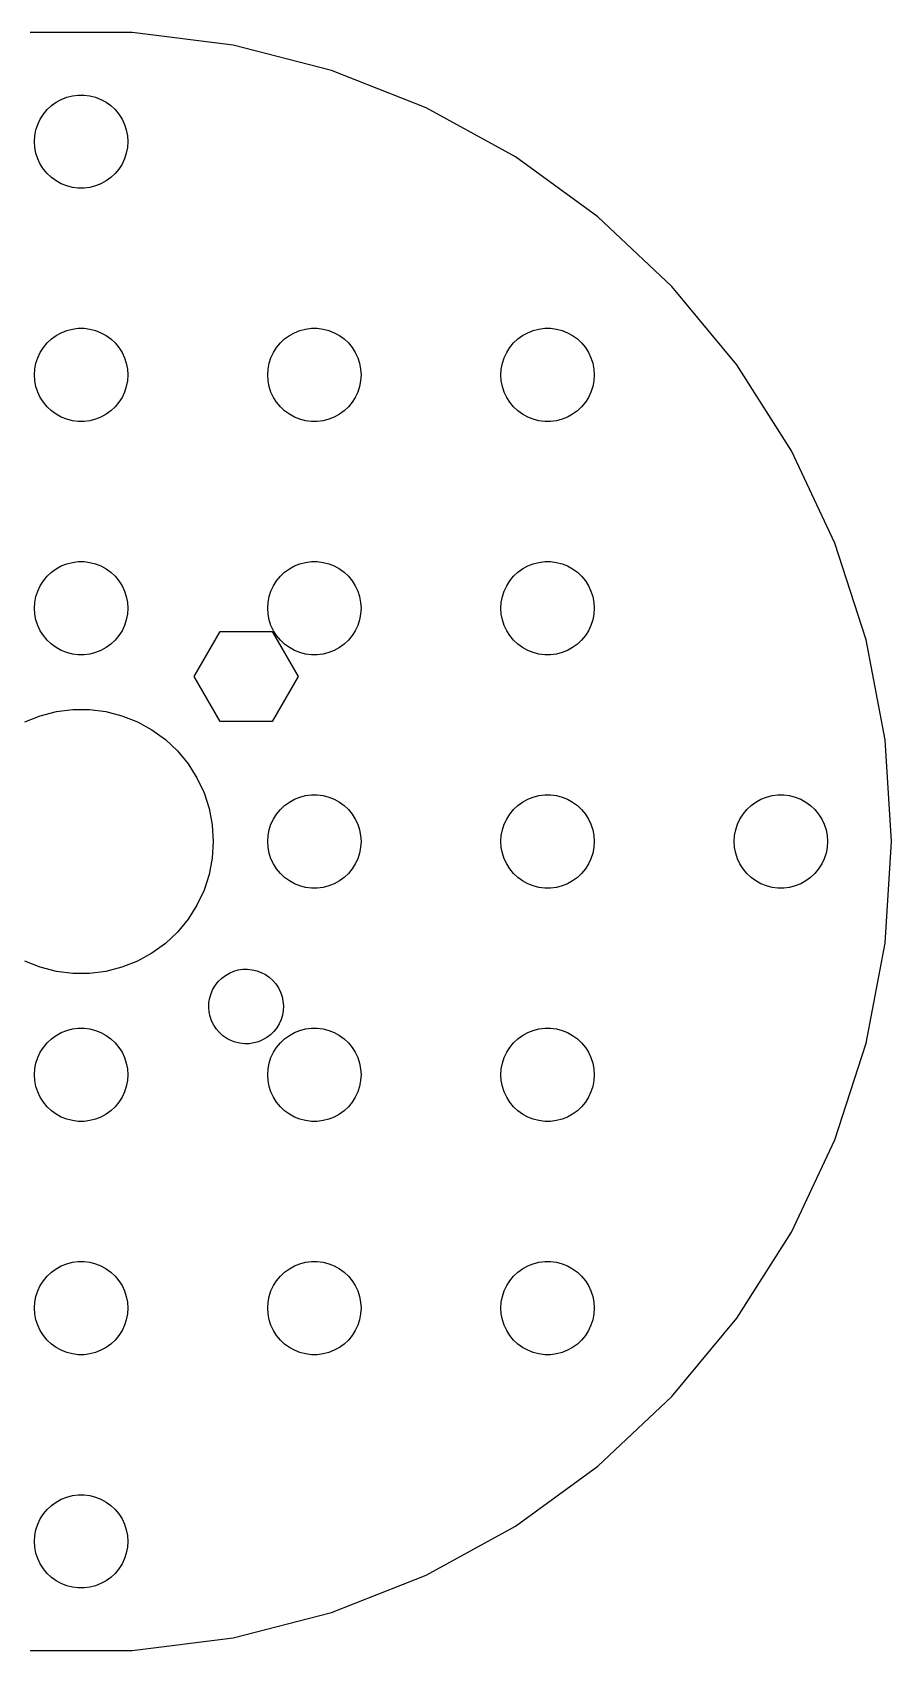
# Model space of a CAD drawing. Header units: metres. Extents: x -52 to 52, y -52 to 272.
# Drawn here: x -3.1 to 52.1, y -52 to 52 of the extents above; entities that cross this region are included whole.
import ezdxf

# ---------------------------------------------------------------- set-up
doc = ezdxf.new("R2010")
doc.units = ezdxf.units.M

msp = doc.modelspace()

# ---------------------------------------------------------------- linework, layer by layer
for p, q in [((3.27295, 52.0221), (-3.27295, 52.0221)), ((9.76724, 51.2017), (3.27295, 52.0221)), ((16.1075, 49.5738), (9.76724, 51.2017)), ((22.1937, 47.1641), (16.1075, 49.5738)), ((-0.927048, 47.8532), (-0.562134, 47.9469)), ((-0.562134, 47.9469), (-0.18837, 47.9941)), ((-0.18837, 47.9941), (0.18837, 47.9941)), ((0.18837, 47.9941), (0.562134, 47.9469)), ((0.562134, 47.9469), (0.927048, 47.8532)), ((-2.42705, 46.7634), (-2.1869, 47.0536)), ((-2.1869, 47.0536), (-1.91226, 47.3115)), ((-1.91226, 47.3115), (-1.60747, 47.533)), ((-1.60747, 47.533), (-1.27733, 47.7145)), ((-1.27733, 47.7145), (-0.927048, 47.8532)), ((0.927048, 47.8532), (1.27733, 47.7145)), ((1.27733, 47.7145), (1.60747, 47.533)), ((1.60747, 47.533), (1.91226, 47.3115)), ((1.91226, 47.3115), (2.1869, 47.0536)), ((2.1869, 47.0536), (2.42705, 46.7634)), ((27.93, 44.0106), (22.1937, 47.1641)), ((-2.90575, 45.7461), (-2.78932, 46.1044)), ((-2.78932, 46.1044), (-2.62891, 46.4453)), ((-2.62891, 46.4453), (-2.42705, 46.7634)), ((2.42705, 46.7634), (2.62891, 46.4453)), ((2.62891, 46.4453), (2.78932, 46.1044)), ((2.78932, 46.1044), (2.90575, 45.7461)), ((-3, 45), (-2.97633, 45.376)), ((-2.97633, 44.624), (-3, 45)), ((-2.97633, 45.376), (-2.90575, 45.7461)), ((2.90575, 45.7461), (2.97633, 45.376)), ((2.97633, 45.376), (3, 45)), ((3, 45), (2.97633, 44.624)), ((-2.90575, 44.2539), (-2.97633, 44.624)), ((-2.78932, 43.8956), (-2.90575, 44.2539)), ((-2.62891, 43.5547), (-2.78932, 43.8956)), ((2.78932, 43.8956), (2.62891, 43.5547)), ((2.90575, 44.2539), (2.78932, 43.8956)), ((2.97633, 44.624), (2.90575, 44.2539)), ((33.2257, 40.163), (27.93, 44.0106)), ((-2.42705, 43.2366), (-2.62891, 43.5547)), ((-2.1869, 42.9464), (-2.42705, 43.2366)), ((-1.91226, 42.6885), (-2.1869, 42.9464)), ((-1.60747, 42.467), (-1.91226, 42.6885)), ((1.91226, 42.6885), (1.60747, 42.467)), ((2.1869, 42.9464), (1.91226, 42.6885)), ((2.42705, 43.2366), (2.1869, 42.9464)), ((2.62891, 43.5547), (2.42705, 43.2366)), ((-1.27733, 42.2855), (-1.60747, 42.467)), ((-0.927048, 42.1468), (-1.27733, 42.2855)), ((-0.562134, 42.0531), (-0.927048, 42.1468)), ((-0.18837, 42.0059), (-0.562134, 42.0531)), ((0.18837, 42.0059), (-0.18837, 42.0059)), ((0.562134, 42.0531), (0.18837, 42.0059)), ((0.927048, 42.1468), (0.562134, 42.0531)), ((1.27733, 42.2855), (0.927048, 42.1468)), ((1.60747, 42.467), (1.27733, 42.2855)), ((37.9975, 35.682), (33.2257, 40.163)), ((42.17, 30.6383), (37.9975, 35.682)), ((-2.1869, 32.0536), (-1.91226, 32.3115)), ((-1.91226, 32.3115), (-1.60747, 32.533)), ((-1.60747, 32.533), (-1.27733, 32.7145)), ((-1.27733, 32.7145), (-0.927048, 32.8532)), ((-0.927048, 32.8532), (-0.562134, 32.9469)), ((-0.562134, 32.9469), (-0.18837, 32.9941)), ((-0.18837, 32.9941), (0.18837, 32.9941)), ((0.18837, 32.9941), (0.562134, 32.9469)), ((0.562134, 32.9469), (0.927048, 32.8532)), ((0.927048, 32.8532), (1.27733, 32.7145)), ((1.27733, 32.7145), (1.60747, 32.533)), ((1.60747, 32.533), (1.91226, 32.3115)), ((1.91226, 32.3115), (2.1869, 32.0536)), ((12.8131, 32.0536), (13.0877, 32.3115)), ((13.0877, 32.3115), (13.3925, 32.533)), ((13.3925, 32.533), (13.7227, 32.7145)), ((13.7227, 32.7145), (14.0729, 32.8532)), ((14.0729, 32.8532), (14.4379, 32.9469)), ((14.4379, 32.9469), (14.8116, 32.9941)), ((14.8116, 32.9941), (15.1884, 32.9941)), ((15.1884, 32.9941), (15.5621, 32.9469)), ((15.5621, 32.9469), (15.927, 32.8532)), ((15.927, 32.8532), (16.2773, 32.7145)), ((16.2773, 32.7145), (16.6075, 32.533)), ((16.6075, 32.533), (16.9123, 32.3115)), ((16.9123, 32.3115), (17.1869, 32.0536)), ((27.8131, 32.0536), (28.0877, 32.3115)), ((28.0877, 32.3115), (28.3925, 32.533)), ((28.3925, 32.533), (28.7227, 32.7145)), ((28.7227, 32.7145), (29.0729, 32.8532)), ((29.0729, 32.8532), (29.4379, 32.9469)), ((29.4379, 32.9469), (29.8116, 32.9941)), ((29.8116, 32.9941), (30.1884, 32.9941)), ((30.1884, 32.9941), (30.5621, 32.9469)), ((30.5621, 32.9469), (30.927, 32.8532)), ((30.927, 32.8532), (31.2773, 32.7145)), ((31.2773, 32.7145), (31.6075, 32.533)), ((31.6075, 32.533), (31.9123, 32.3115)), ((31.9123, 32.3115), (32.1869, 32.0536)), ((-2.78932, 31.1044), (-2.62891, 31.4453)), ((-2.62891, 31.4453), (-2.42705, 31.7634)), ((-2.42705, 31.7634), (-2.1869, 32.0536)), ((2.1869, 32.0536), (2.42705, 31.7634)), ((2.42705, 31.7634), (2.62891, 31.4453)), ((2.62891, 31.4453), (2.78932, 31.1044)), ((12.2107, 31.1044), (12.3711, 31.4453)), ((12.3711, 31.4453), (12.5729, 31.7634)), ((12.5729, 31.7634), (12.8131, 32.0536)), ((17.1869, 32.0536), (17.427, 31.7634)), ((17.427, 31.7634), (17.6289, 31.4453)), ((17.6289, 31.4453), (17.7893, 31.1044)), ((27.2107, 31.1044), (27.3711, 31.4453)), ((27.3711, 31.4453), (27.5729, 31.7634)), ((27.5729, 31.7634), (27.8131, 32.0536)), ((32.1869, 32.0536), (32.427, 31.7634)), ((32.427, 31.7634), (32.6289, 31.4453)), ((32.6289, 31.4453), (32.7893, 31.1044)), ((-3, 30), (-2.97633, 30.376)), ((-2.97633, 30.376), (-2.90575, 30.7461)), ((-2.90575, 30.7461), (-2.78932, 31.1044)), ((2.78932, 31.1044), (2.90575, 30.7461)), ((2.90575, 30.7461), (2.97633, 30.376)), ((2.97633, 30.376), (3, 30)), ((12, 30), (12.0237, 30.376)), ((12.0237, 30.376), (12.0942, 30.7461)), ((12.0942, 30.7461), (12.2107, 31.1044)), ((17.7893, 31.1044), (17.9057, 30.7461)), ((17.9057, 30.7461), (17.9763, 30.376)), ((17.9763, 30.376), (18, 30)), ((27, 30), (27.0237, 30.376)), ((27.0237, 30.376), (27.0942, 30.7461)), ((27.0942, 30.7461), (27.2107, 31.1044)), ((32.7893, 31.1044), (32.9057, 30.7461)), ((32.9057, 30.7461), (32.9763, 30.376)), ((32.9763, 30.376), (33, 30)), ((45.6775, 25.1114), (42.17, 30.6383)), ((-2.97633, 29.624), (-3, 30)), ((-2.90575, 29.2539), (-2.97633, 29.624)), ((-2.78932, 28.8956), (-2.90575, 29.2539)), ((2.90575, 29.2539), (2.78932, 28.8956)), ((2.97633, 29.624), (2.90575, 29.2539)), ((3, 30), (2.97633, 29.624)), ((12.0237, 29.624), (12, 30)), ((12.0942, 29.2539), (12.0237, 29.624)), ((12.2107, 28.8956), (12.0942, 29.2539)), ((17.9057, 29.2539), (17.7893, 28.8956)), ((17.9763, 29.624), (17.9057, 29.2539)), ((18, 30), (17.9763, 29.624)), ((27.0237, 29.624), (27, 30)), ((27.0942, 29.2539), (27.0237, 29.624)), ((27.2107, 28.8956), (27.0942, 29.2539)), ((32.9057, 29.2539), (32.7893, 28.8956)), ((32.9763, 29.624), (32.9057, 29.2539)), ((33, 30), (32.9763, 29.624)), ((-2.62891, 28.5547), (-2.78932, 28.8956)), ((-2.42705, 28.2366), (-2.62891, 28.5547)), ((-2.1869, 27.9464), (-2.42705, 28.2366)), ((2.42705, 28.2366), (2.1869, 27.9464)), ((2.62891, 28.5547), (2.42705, 28.2366)), ((2.78932, 28.8956), (2.62891, 28.5547)), ((12.3711, 28.5547), (12.2107, 28.8956)), ((12.5729, 28.2366), (12.3711, 28.5547)), ((12.8131, 27.9464), (12.5729, 28.2366)), ((17.427, 28.2366), (17.1869, 27.9464)), ((17.6289, 28.5547), (17.427, 28.2366)), ((17.7893, 28.8956), (17.6289, 28.5547)), ((27.3711, 28.5547), (27.2107, 28.8956)), ((27.5729, 28.2366), (27.3711, 28.5547)), ((27.8131, 27.9464), (27.5729, 28.2366)), ((32.427, 28.2366), (32.1869, 27.9464)), ((32.6289, 28.5547), (32.427, 28.2366)), ((32.7893, 28.8956), (32.6289, 28.5547)), ((-1.91226, 27.6884), (-2.1869, 27.9464)), ((-1.60747, 27.467), (-1.91226, 27.6884)), ((-1.27733, 27.2855), (-1.60747, 27.467)), ((-0.927048, 27.1468), (-1.27733, 27.2855)), ((-0.562134, 27.0531), (-0.927048, 27.1468)), ((-0.18837, 27.0059), (-0.562134, 27.0531)), ((0.562134, 27.0531), (0.18837, 27.0059)), ((0.927048, 27.1468), (0.562134, 27.0531)), ((1.27733, 27.2855), (0.927048, 27.1468)), ((1.60747, 27.467), (1.27733, 27.2855)), ((1.91226, 27.6884), (1.60747, 27.467)), ((2.1869, 27.9464), (1.91226, 27.6884)), ((13.0877, 27.6884), (12.8131, 27.9464)), ((13.3925, 27.467), (13.0877, 27.6884)), ((13.7227, 27.2855), (13.3925, 27.467)), ((14.0729, 27.1468), (13.7227, 27.2855)), ((14.4379, 27.0531), (14.0729, 27.1468)), ((14.8116, 27.0059), (14.4379, 27.0531)), ((15.5621, 27.0531), (15.1884, 27.0059)), ((15.927, 27.1468), (15.5621, 27.0531)), ((16.2773, 27.2855), (15.927, 27.1468)), ((16.6075, 27.467), (16.2773, 27.2855)), ((16.9123, 27.6884), (16.6075, 27.467)), ((17.1869, 27.9464), (16.9123, 27.6884)), ((28.0877, 27.6884), (27.8131, 27.9464)), ((28.3925, 27.467), (28.0877, 27.6884)), ((28.7227, 27.2855), (28.3925, 27.467)), ((29.0729, 27.1468), (28.7227, 27.2855)), ((29.4379, 27.0531), (29.0729, 27.1468)), ((29.8116, 27.0059), (29.4379, 27.0531)), ((30.5621, 27.0531), (30.1884, 27.0059)), ((30.927, 27.1468), (30.5621, 27.0531)), ((31.2773, 27.2855), (30.927, 27.1468)), ((31.6075, 27.467), (31.2773, 27.2855)), ((31.9123, 27.6884), (31.6075, 27.467)), ((32.1869, 27.9464), (31.9123, 27.6884)), ((0.18837, 27.0059), (-0.18837, 27.0059)), ((15.1884, 27.0059), (14.8116, 27.0059)), ((30.1884, 27.0059), (29.8116, 27.0059)), ((48.4646, 19.1885), (45.6775, 25.1114)), ((50.4874, 12.963), (48.4646, 19.1885)), ((-1.60747, 17.533), (-1.27733, 17.7145)), ((-1.27733, 17.7145), (-0.927048, 17.8532)), ((-0.927048, 17.8532), (-0.562134, 17.9469)), ((-0.562134, 17.9469), (-0.18837, 17.9941)), ((-0.18837, 17.9941), (0.18837, 17.9941)), ((0.18837, 17.9941), (0.562134, 17.9469)), ((0.562134, 17.9469), (0.927048, 17.8532)), ((0.927048, 17.8532), (1.27733, 17.7145)), ((1.27733, 17.7145), (1.60747, 17.533)), ((13.3925, 17.533), (13.7227, 17.7145)), ((13.7227, 17.7145), (14.0729, 17.8532)), ((14.0729, 17.8532), (14.4379, 17.9469)), ((14.4379, 17.9469), (14.8116, 17.9941)), ((14.8116, 17.9941), (15.1884, 17.9941)), ((15.1884, 17.9941), (15.5621, 17.9469)), ((15.5621, 17.9469), (15.927, 17.8532)), ((15.927, 17.8532), (16.2773, 17.7145)), ((16.2773, 17.7145), (16.6075, 17.533)), ((28.3925, 17.533), (28.7227, 17.7145)), ((28.7227, 17.7145), (29.0729, 17.8532)), ((29.0729, 17.8532), (29.4379, 17.9469)), ((29.4379, 17.9469), (29.8116, 17.9941)), ((29.8116, 17.9941), (30.1884, 17.9941)), ((30.1884, 17.9941), (30.5621, 17.9469)), ((30.5621, 17.9469), (30.927, 17.8532)), ((30.927, 17.8532), (31.2773, 17.7145)), ((31.2773, 17.7145), (31.6075, 17.533)), ((-2.62891, 16.4453), (-2.42705, 16.7634)), ((-2.42705, 16.7634), (-2.1869, 17.0536)), ((-2.1869, 17.0536), (-1.91226, 17.3115)), ((-1.91226, 17.3115), (-1.60747, 17.533)), ((1.60747, 17.533), (1.91226, 17.3115)), ((1.91226, 17.3115), (2.1869, 17.0536)), ((2.1869, 17.0536), (2.42705, 16.7634)), ((2.42705, 16.7634), (2.62891, 16.4453)), ((12.3711, 16.4453), (12.5729, 16.7634)), ((12.5729, 16.7634), (12.8131, 17.0536)), ((12.8131, 17.0536), (13.0877, 17.3115)), ((13.0877, 17.3115), (13.3925, 17.533)), ((16.6075, 17.533), (16.9123, 17.3115)), ((16.9123, 17.3115), (17.1869, 17.0536)), ((17.1869, 17.0536), (17.427, 16.7634)), ((17.427, 16.7634), (17.6289, 16.4453)), ((27.3711, 16.4453), (27.5729, 16.7634)), ((27.5729, 16.7634), (27.8131, 17.0536)), ((27.8131, 17.0536), (28.0877, 17.3115)), ((28.0877, 17.3115), (28.3925, 17.533)), ((31.6075, 17.533), (31.9123, 17.3115)), ((31.9123, 17.3115), (32.1869, 17.0536)), ((32.1869, 17.0536), (32.427, 16.7634)), ((32.427, 16.7634), (32.6289, 16.4453)), ((-2.97633, 15.376), (-2.90575, 15.7461)), ((-2.90575, 15.7461), (-2.78932, 16.1044)), ((-2.78932, 16.1044), (-2.62891, 16.4453)), ((2.62891, 16.4453), (2.78932, 16.1044)), ((2.78932, 16.1044), (2.90575, 15.7461)), ((2.90575, 15.7461), (2.97633, 15.376)), ((12.0237, 15.376), (12.0942, 15.7461)), ((12.0942, 15.7461), (12.2107, 16.1044)), ((12.2107, 16.1044), (12.3711, 16.4453)), ((17.6289, 16.4453), (17.7893, 16.1044)), ((17.7893, 16.1044), (17.9057, 15.7461)), ((17.9057, 15.7461), (17.9763, 15.376)), ((27.0237, 15.376), (27.0942, 15.7461)), ((27.0942, 15.7461), (27.2107, 16.1044)), ((27.2107, 16.1044), (27.3711, 16.4453)), ((32.6289, 16.4453), (32.7893, 16.1044)), ((32.7893, 16.1044), (32.9057, 15.7461)), ((32.9057, 15.7461), (32.9763, 15.376)), ((-3, 15), (-2.97633, 15.376)), ((-2.97633, 14.624), (-3, 15)), ((-2.90575, 14.2539), (-2.97633, 14.624)), ((2.97633, 14.624), (2.90575, 14.2539)), ((2.97633, 15.376), (3, 15)), ((3, 15), (2.97633, 14.624)), ((12, 15), (12.0237, 15.376)), ((12.0237, 14.624), (12, 15)), ((12.0942, 14.2539), (12.0237, 14.624)), ((17.9763, 14.624), (17.9057, 14.2539)), ((17.9763, 15.376), (18, 15)), ((18, 15), (17.9763, 14.624)), ((27, 15), (27.0237, 15.376)), ((27.0237, 14.624), (27, 15)), ((27.0942, 14.2539), (27.0237, 14.624)), ((32.9763, 14.624), (32.9057, 14.2539)), ((32.9763, 15.376), (33, 15)), ((33, 15), (32.9763, 14.624)), ((-2.78932, 13.8956), (-2.90575, 14.2539)), ((-2.62891, 13.5547), (-2.78932, 13.8956)), ((-2.42705, 13.2366), (-2.62891, 13.5547)), ((2.62891, 13.5547), (2.42705, 13.2366)), ((2.78932, 13.8956), (2.62891, 13.5547)), ((2.90575, 14.2539), (2.78932, 13.8956)), ((12.2107, 13.8956), (12.0942, 14.2539)), ((12.3711, 13.5547), (12.2107, 13.8956)), ((12.5729, 13.2366), (12.3711, 13.5547)), ((17.6289, 13.5547), (17.427, 13.2366)), ((17.7893, 13.8956), (17.6289, 13.5547)), ((17.9057, 14.2539), (17.7893, 13.8956)), ((27.2107, 13.8956), (27.0942, 14.2539)), ((27.3711, 13.5547), (27.2107, 13.8956)), ((27.5729, 13.2366), (27.3711, 13.5547)), ((32.6289, 13.5547), (32.427, 13.2366)), ((32.7893, 13.8956), (32.6289, 13.5547)), ((32.9057, 14.2539), (32.7893, 13.8956)), ((-2.1869, 12.9464), (-2.42705, 13.2366)), ((-1.91226, 12.6884), (-2.1869, 12.9464)), ((-1.60747, 12.467), (-1.91226, 12.6884)), ((1.91226, 12.6884), (1.60747, 12.467)), ((2.1869, 12.9464), (1.91226, 12.6884)), ((2.42705, 13.2366), (2.1869, 12.9464)), ((7.26039, 10.607), (8.93369, 13.5052)), ((8.93369, 13.5052), (12.2803, 13.5052)), ((12.2803, 13.5052), (13.9536, 10.607)), ((12.8131, 12.9464), (12.5729, 13.2366)), ((13.0877, 12.6884), (12.8131, 12.9464)), ((13.3925, 12.467), (13.0877, 12.6884)), ((16.9123, 12.6884), (16.6075, 12.467)), ((17.1869, 12.9464), (16.9123, 12.6884)), ((17.427, 13.2366), (17.1869, 12.9464)), ((27.8131, 12.9464), (27.5729, 13.2366)), ((28.0877, 12.6884), (27.8131, 12.9464)), ((28.3925, 12.467), (28.0877, 12.6884)), ((31.9123, 12.6884), (31.6075, 12.467)), ((32.1869, 12.9464), (31.9123, 12.6884)), ((32.427, 13.2366), (32.1869, 12.9464)), ((51.714, 6.53299), (50.4874, 12.963)), ((-1.27733, 12.2855), (-1.60747, 12.467)), ((-0.927048, 12.1468), (-1.27733, 12.2855)), ((-0.562134, 12.0531), (-0.927048, 12.1468)), ((-0.18837, 12.0059), (-0.562134, 12.0531)), ((0.18837, 12.0059), (-0.18837, 12.0059)), ((0.562134, 12.0531), (0.18837, 12.0059)), ((0.927048, 12.1468), (0.562134, 12.0531)), ((1.27733, 12.2855), (0.927048, 12.1468)), ((1.60747, 12.467), (1.27733, 12.2855)), ((13.7227, 12.2855), (13.3925, 12.467)), ((14.0729, 12.1468), (13.7227, 12.2855)), ((14.4379, 12.0531), (14.0729, 12.1468)), ((14.8116, 12.0059), (14.4379, 12.0531)), ((15.1884, 12.0059), (14.8116, 12.0059)), ((15.5621, 12.0531), (15.1884, 12.0059)), ((15.927, 12.1468), (15.5621, 12.0531)), ((16.2773, 12.2855), (15.927, 12.1468)), ((16.6075, 12.467), (16.2773, 12.2855)), ((28.7227, 12.2855), (28.3925, 12.467)), ((29.0729, 12.1468), (28.7227, 12.2855)), ((29.4379, 12.0531), (29.0729, 12.1468)), ((29.8116, 12.0059), (29.4379, 12.0531)), ((30.1884, 12.0059), (29.8116, 12.0059)), ((30.5621, 12.0531), (30.1884, 12.0059)), ((30.927, 12.1468), (30.5621, 12.0531)), ((31.2773, 12.2855), (30.927, 12.1468)), ((31.6075, 12.467), (31.2773, 12.2855)), ((8.9337, 7.70876), (7.26039, 10.607)), ((13.9536, 10.607), (12.2803, 7.70876)), ((-2.62663, 8.08397), (-1.59273, 8.34944)), ((-1.59273, 8.34944), (-0.533707, 8.48322)), ((-0.533707, 8.48322), (0.533707, 8.48322)), ((0.533707, 8.48322), (1.59273, 8.34944)), ((1.59273, 8.34944), (2.62663, 8.08397)), ((-3.61911, 7.69102), (-2.62663, 8.08397)), ((2.62663, 8.08397), (3.61911, 7.69102)), ((3.61911, 7.69102), (4.55452, 7.17677)), ((12.2803, 7.70876), (8.9337, 7.70876)), ((4.55452, 7.17677), (5.41809, 6.54936)), ((5.41809, 6.54936), (6.19623, 5.81865)), ((52.125, 0), (51.714, 6.53299)), ((6.19623, 5.81865), (6.87663, 4.99617)), ((6.87663, 4.99617), (7.44859, 4.09489)), ((7.44859, 4.09489), (7.90309, 3.12904)), ((7.90309, 3.12904), (8.23296, 2.11386)), ((8.23296, 2.11386), (8.43297, 1.06532)), ((12.8131, 2.05363), (13.0877, 2.31154)), ((13.0877, 2.31154), (13.3925, 2.53297)), ((13.3925, 2.53297), (13.7227, 2.71448)), ((13.7227, 2.71448), (14.0729, 2.85316)), ((14.0729, 2.85316), (14.4379, 2.94685)), ((14.4379, 2.94685), (14.8116, 2.99408)), ((14.8116, 2.99408), (15.1884, 2.99408)), ((15.1884, 2.99408), (15.5621, 2.94685)), ((15.5621, 2.94685), (15.927, 2.85316)), ((15.927, 2.85316), (16.2773, 2.71448)), ((16.2773, 2.71448), (16.6075, 2.53297)), ((16.6075, 2.53297), (16.9123, 2.31154)), ((16.9123, 2.31154), (17.1869, 2.05363)), ((27.8131, 2.05363), (28.0877, 2.31154)), ((28.0877, 2.31154), (28.3925, 2.53297)), ((28.3925, 2.53297), (28.7227, 2.71448)), ((28.7227, 2.71448), (29.0729, 2.85316)), ((29.0729, 2.85316), (29.4379, 2.94685)), ((29.4379, 2.94685), (29.8116, 2.99408)), ((29.8116, 2.99408), (30.1884, 2.99408)), ((30.1884, 2.99408), (30.5621, 2.94685)), ((30.5621, 2.94685), (30.927, 2.85316)), ((30.927, 2.85316), (31.2773, 2.71448)), ((31.2773, 2.71448), (31.6075, 2.53297)), ((31.6075, 2.53297), (31.9123, 2.31154)), ((31.9123, 2.31154), (32.1869, 2.05363)), ((42.8131, 2.05363), (43.0877, 2.31154)), ((43.0877, 2.31154), (43.3925, 2.53297)), ((43.3925, 2.53297), (43.7227, 2.71448)), ((43.7227, 2.71448), (44.0729, 2.85316)), ((44.0729, 2.85316), (44.4379, 2.94685)), ((44.4379, 2.94685), (44.8116, 2.99408)), ((44.8116, 2.99408), (45.1884, 2.99408)), ((45.1884, 2.99408), (45.5621, 2.94685)), ((45.5621, 2.94685), (45.927, 2.85316)), ((45.927, 2.85316), (46.2773, 2.71448)), ((46.2773, 2.71448), (46.6075, 2.53297)), ((46.6075, 2.53297), (46.9123, 2.31154)), ((46.9123, 2.31154), (47.1869, 2.05363)), ((8.43297, 1.06532), (8.5, 0)), ((12.0942, 0.746063), (12.2107, 1.10437)), ((12.2107, 1.10437), (12.3711, 1.44525)), ((12.3711, 1.44525), (12.5729, 1.76335)), ((12.5729, 1.76335), (12.8131, 2.05363)), ((17.1869, 2.05363), (17.427, 1.76335)), ((17.427, 1.76335), (17.6289, 1.44525)), ((17.6289, 1.44525), (17.7893, 1.10437)), ((17.7893, 1.10437), (17.9057, 0.746063)), ((27.0942, 0.746063), (27.2107, 1.10437)), ((27.2107, 1.10437), (27.3711, 1.44525)), ((27.3711, 1.44525), (27.5729, 1.76335)), ((27.5729, 1.76335), (27.8131, 2.05363)), ((32.1869, 2.05363), (32.427, 1.76335)), ((32.427, 1.76335), (32.6289, 1.44525)), ((32.6289, 1.44525), (32.7893, 1.10437)), ((32.7893, 1.10437), (32.9057, 0.746063)), ((42.0942, 0.746063), (42.2107, 1.10437)), ((42.2107, 1.10437), (42.3711, 1.44525)), ((42.3711, 1.44525), (42.5729, 1.76335)), ((42.5729, 1.76335), (42.8131, 2.05363)), ((47.1869, 2.05363), (47.427, 1.76335)), ((47.427, 1.76335), (47.6289, 1.44525)), ((47.6289, 1.44525), (47.7893, 1.10437)), ((47.7893, 1.10437), (47.9057, 0.746063)), ((8.5, 0), (8.43297, -1.06532)), ((12, 0), (12.0237, 0.375992)), ((12.0237, -0.375992), (12, 0)), ((12.0237, 0.375992), (12.0942, 0.746063)), ((17.9057, 0.746063), (17.9763, 0.375992)), ((17.9763, 0.375992), (18, 0)), ((18, 0), (17.9763, -0.375992)), ((27, 0), (27.0237, 0.375992)), ((27.0237, -0.375992), (27, 0)), ((27.0237, 0.375992), (27.0942, 0.746063)), ((32.9057, 0.746063), (32.9763, 0.375992)), ((32.9763, 0.375992), (33, 0)), ((33, 0), (32.9763, -0.375992)), ((42, 0), (42.0237, 0.375992)), ((42.0237, -0.375992), (42, 0)), ((42.0237, 0.375992), (42.0942, 0.746063)), ((47.9057, 0.746063), (47.9763, 0.375992)), ((47.9763, 0.375992), (48, 0)), ((48, 0), (47.9763, -0.375992)), ((51.714, -6.53299), (52.125, 0)), ((12.0942, -0.746063), (12.0237, -0.375992)), ((12.2107, -1.10437), (12.0942, -0.746063)), ((17.9057, -0.746063), (17.7893, -1.10437)), ((17.9763, -0.375992), (17.9057, -0.746063)), ((27.0942, -0.746063), (27.0237, -0.375992)), ((27.2107, -1.10437), (27.0942, -0.746063)), ((32.9057, -0.746063), (32.7893, -1.10437)), ((32.9763, -0.375992), (32.9057, -0.746063)), ((42.0942, -0.746063), (42.0237, -0.375992)), ((42.2107, -1.10437), (42.0942, -0.746063)), ((47.9057, -0.746063), (47.7893, -1.10437)), ((47.9763, -0.375992), (47.9057, -0.746063)), ((8.43297, -1.06532), (8.23296, -2.11386)), ((12.3711, -1.44525), (12.2107, -1.10437)), ((12.5729, -1.76335), (12.3711, -1.44525)), ((12.8131, -2.05363), (12.5729, -1.76335)), ((13.0877, -2.31154), (12.8131, -2.05363)), ((17.1869, -2.05363), (16.9123, -2.31154)), ((17.427, -1.76335), (17.1869, -2.05363)), ((17.6289, -1.44525), (17.427, -1.76335)), ((17.7893, -1.10437), (17.6289, -1.44525)), ((27.3711, -1.44525), (27.2107, -1.10437)), ((27.5729, -1.76335), (27.3711, -1.44525)), ((27.8131, -2.05363), (27.5729, -1.76335)), ((28.0877, -2.31154), (27.8131, -2.05363)), ((32.1869, -2.05363), (31.9123, -2.31154)), ((32.427, -1.76335), (32.1869, -2.05363)), ((32.6289, -1.44525), (32.427, -1.76335)), ((32.7893, -1.10437), (32.6289, -1.44525)), ((42.3711, -1.44525), (42.2107, -1.10437)), ((42.5729, -1.76335), (42.3711, -1.44525)), ((42.8131, -2.05363), (42.5729, -1.76335)), ((43.0877, -2.31154), (42.8131, -2.05363)), ((47.1869, -2.05363), (46.9123, -2.31154)), ((47.427, -1.76335), (47.1869, -2.05363)), ((47.6289, -1.44525), (47.427, -1.76335)), ((47.7893, -1.10437), (47.6289, -1.44525)), ((8.23296, -2.11386), (7.90309, -3.12904)), ((13.3925, -2.53297), (13.0877, -2.31154)), ((13.7227, -2.71448), (13.3925, -2.53297)), ((14.0729, -2.85316), (13.7227, -2.71448)), ((14.4379, -2.94685), (14.0729, -2.85316)), ((14.8116, -2.99408), (14.4379, -2.94685)), ((15.1884, -2.99408), (14.8116, -2.99408)), ((15.5621, -2.94685), (15.1884, -2.99408)), ((15.927, -2.85316), (15.5621, -2.94685)), ((16.2773, -2.71448), (15.927, -2.85316)), ((16.6075, -2.53297), (16.2773, -2.71448)), ((16.9123, -2.31154), (16.6075, -2.53297)), ((28.3925, -2.53297), (28.0877, -2.31154)), ((28.7227, -2.71448), (28.3925, -2.53297)), ((29.0729, -2.85316), (28.7227, -2.71448)), ((29.4379, -2.94685), (29.0729, -2.85316)), ((29.8116, -2.99408), (29.4379, -2.94685)), ((30.1884, -2.99408), (29.8116, -2.99408)), ((30.5621, -2.94685), (30.1884, -2.99408)), ((30.927, -2.85316), (30.5621, -2.94685)), ((31.2773, -2.71448), (30.927, -2.85316)), ((31.6075, -2.53297), (31.2773, -2.71448)), ((31.9123, -2.31154), (31.6075, -2.53297)), ((43.3925, -2.53297), (43.0877, -2.31154)), ((43.7227, -2.71448), (43.3925, -2.53297)), ((44.0729, -2.85316), (43.7227, -2.71448)), ((44.4379, -2.94685), (44.0729, -2.85316)), ((44.8116, -2.99408), (44.4379, -2.94685)), ((45.1884, -2.99408), (44.8116, -2.99408)), ((45.5621, -2.94685), (45.1884, -2.99408)), ((45.927, -2.85316), (45.5621, -2.94685)), ((46.2773, -2.71448), (45.927, -2.85316)), ((46.6075, -2.53297), (46.2773, -2.71448)), ((46.9123, -2.31154), (46.6075, -2.53297)), ((7.44859, -4.09489), (6.87663, -4.99617)), ((7.90309, -3.12904), (7.44859, -4.09489)), ((6.87663, -4.99617), (6.19623, -5.81865)), ((6.19623, -5.81865), (5.41809, -6.54936)), ((4.55452, -7.17677), (3.61911, -7.69102)), ((5.41809, -6.54936), (4.55452, -7.17677)), ((50.4874, -12.963), (51.714, -6.53299)), ((-2.62663, -8.08397), (-3.61911, -7.69102)), ((-1.59273, -8.34944), (-2.62663, -8.08397)), ((2.62663, -8.08397), (1.59273, -8.34944)), ((3.61911, -7.69102), (2.62663, -8.08397)), ((9.81772, -8.34048), (10.108, -8.25945)), ((10.108, -8.25945), (10.4062, -8.21541)), ((10.4062, -8.21541), (10.7075, -8.20909)), ((10.7075, -8.20909), (11.0072, -8.2406)), ((11.0072, -8.2406), (11.3007, -8.30943)), ((11.3007, -8.30943), (11.5832, -8.41449)), ((-0.533707, -8.48322), (-1.59273, -8.34944)), ((0.533707, -8.48322), (-0.533707, -8.48322)), ((1.59273, -8.34944), (0.533707, -8.48322)), ((8.4801, -9.49509), (8.63623, -9.23727)), ((8.63623, -9.23727), (8.82344, -9.00108)), ((8.82344, -9.00108), (9.03879, -8.79021)), ((9.03879, -8.79021), (9.27885, -8.60799)), ((9.27885, -8.60799), (9.53987, -8.45729)), ((9.53987, -8.45729), (9.81772, -8.34048)), ((11.5832, -8.41449), (11.8503, -8.55412)), ((11.8503, -8.55412), (12.0977, -8.72614)), ((12.0977, -8.72614), (12.3217, -8.9278)), ((12.3217, -8.9278), (12.5187, -9.15596)), ((12.5187, -9.15596), (12.6855, -9.407)), ((8.20752, -10.6573), (8.22014, -10.3561)), ((8.22014, -10.3561), (8.2704, -10.0589)), ((8.2704, -10.0589), (8.35751, -9.77042)), ((8.35751, -9.77042), (8.4801, -9.49509)), ((12.6855, -9.407), (12.8195, -9.67696)), ((12.8195, -9.67696), (12.9186, -9.96158)), ((12.9186, -9.96158), (12.9812, -10.2564)), ((12.9812, -10.2564), (13.0065, -10.5567)), ((8.23274, -10.9576), (8.20752, -10.6573)), ((8.29539, -11.2524), (8.23274, -10.9576)), ((8.39452, -11.537), (8.29539, -11.2524)), ((12.8565, -11.4436), (12.7339, -11.7189)), ((12.9436, -11.155), (12.8565, -11.4436)), ((12.9939, -10.8579), (12.9436, -11.155)), ((13.0065, -10.5567), (12.9939, -10.8579)), ((-1.91226, -12.6884), (-1.60747, -12.467)), ((-1.60747, -12.467), (-1.27733, -12.2855)), ((-1.27733, -12.2855), (-0.927048, -12.1468)), ((-0.927048, -12.1468), (-0.562134, -12.0531)), ((-0.562134, -12.0531), (-0.18837, -12.0059)), ((-0.18837, -12.0059), (0.18837, -12.0059)), ((0.18837, -12.0059), (0.562134, -12.0531)), ((0.562134, -12.0531), (0.927048, -12.1468)), ((0.927048, -12.1468), (1.27733, -12.2855)), ((1.27733, -12.2855), (1.60747, -12.467)), ((1.60747, -12.467), (1.91226, -12.6884)), ((8.52853, -11.807), (8.39452, -11.537)), ((8.69533, -12.058), (8.52853, -11.807)), ((8.89226, -12.2862), (8.69533, -12.058)), ((9.11624, -12.4879), (8.89226, -12.2862)), ((12.1752, -12.4238), (11.9351, -12.606)), ((12.3905, -12.2129), (12.1752, -12.4238)), ((12.5777, -11.9767), (12.3905, -12.2129)), ((12.7339, -11.7189), (12.5777, -11.9767)), ((13.0877, -12.6884), (13.3925, -12.467)), ((13.3925, -12.467), (13.7227, -12.2855)), ((13.7227, -12.2855), (14.0729, -12.1468)), ((14.0729, -12.1468), (14.4379, -12.0531)), ((14.4379, -12.0531), (14.8116, -12.0059)), ((14.8116, -12.0059), (15.1884, -12.0059)), ((15.1884, -12.0059), (15.5621, -12.0531)), ((15.5621, -12.0531), (15.927, -12.1468)), ((15.927, -12.1468), (16.2773, -12.2855)), ((16.2773, -12.2855), (16.6075, -12.467)), ((16.6075, -12.467), (16.9123, -12.6884)), ((28.0877, -12.6884), (28.3925, -12.467)), ((28.3925, -12.467), (28.7227, -12.2855)), ((28.7227, -12.2855), (29.0729, -12.1468)), ((29.0729, -12.1468), (29.4379, -12.0531)), ((29.4379, -12.0531), (29.8116, -12.0059)), ((29.8116, -12.0059), (30.1884, -12.0059)), ((30.1884, -12.0059), (30.5621, -12.0531)), ((30.5621, -12.0531), (30.927, -12.1468)), ((30.927, -12.1468), (31.2773, -12.2855)), ((31.2773, -12.2855), (31.6075, -12.467)), ((31.6075, -12.467), (31.9123, -12.6884)), ((-2.62891, -13.5547), (-2.42705, -13.2366)), ((-2.42705, -13.2366), (-2.1869, -12.9464)), ((-2.1869, -12.9464), (-1.91226, -12.6884)), ((1.91226, -12.6884), (2.1869, -12.9464)), ((2.1869, -12.9464), (2.42705, -13.2366)), ((2.42705, -13.2366), (2.62891, -13.5547)), ((9.36372, -12.6599), (9.11624, -12.4879)), ((9.63083, -12.7995), (9.36372, -12.6599)), ((9.91331, -12.9046), (9.63083, -12.7995)), ((10.2067, -12.9734), (9.91331, -12.9046)), ((10.5065, -13.0049), (10.2067, -12.9734)), ((10.8078, -12.9986), (10.5065, -13.0049)), ((11.106, -12.9545), (10.8078, -12.9986)), ((11.3963, -12.8735), (11.106, -12.9545)), ((11.6741, -12.7567), (11.3963, -12.8735)), ((11.9351, -12.606), (11.6741, -12.7567)), ((12.3711, -13.5547), (12.5729, -13.2366)), ((12.5729, -13.2366), (12.8131, -12.9464)), ((12.8131, -12.9464), (13.0877, -12.6884)), ((16.9123, -12.6884), (17.1869, -12.9464)), ((17.1869, -12.9464), (17.427, -13.2366)), ((17.427, -13.2366), (17.6289, -13.5547)), ((27.3711, -13.5547), (27.5729, -13.2366)), ((27.5729, -13.2366), (27.8131, -12.9464)), ((27.8131, -12.9464), (28.0877, -12.6884)), ((31.9123, -12.6884), (32.1869, -12.9464)), ((32.1869, -12.9464), (32.427, -13.2366)), ((32.427, -13.2366), (32.6289, -13.5547)), ((48.4646, -19.1885), (50.4874, -12.963)), ((-2.97633, -14.624), (-2.90575, -14.2539)), ((-2.90575, -14.2539), (-2.78932, -13.8956)), ((-2.78932, -13.8956), (-2.62891, -13.5547)), ((2.62891, -13.5547), (2.78932, -13.8956)), ((2.78932, -13.8956), (2.90575, -14.2539)), ((2.90575, -14.2539), (2.97633, -14.624)), ((12.0237, -14.624), (12.0942, -14.2539)), ((12.0942, -14.2539), (12.2107, -13.8956)), ((12.2107, -13.8956), (12.3711, -13.5547)), ((17.6289, -13.5547), (17.7893, -13.8956)), ((17.7893, -13.8956), (17.9057, -14.2539)), ((17.9057, -14.2539), (17.9763, -14.624)), ((27.0237, -14.624), (27.0942, -14.2539)), ((27.0942, -14.2539), (27.2107, -13.8956)), ((27.2107, -13.8956), (27.3711, -13.5547)), ((32.6289, -13.5547), (32.7893, -13.8956)), ((32.7893, -13.8956), (32.9057, -14.2539)), ((32.9057, -14.2539), (32.9763, -14.624)), ((-3, -15), (-2.97633, -14.624)), ((-2.97633, -15.376), (-3, -15)), ((-2.90575, -15.7461), (-2.97633, -15.376)), ((2.97633, -15.376), (2.90575, -15.7461)), ((2.97633, -14.624), (3, -15)), ((3, -15), (2.97633, -15.376)), ((12, -15), (12.0237, -14.624)), ((12.0237, -15.376), (12, -15)), ((12.0942, -15.7461), (12.0237, -15.376)), ((17.9763, -15.376), (17.9057, -15.7461)), ((17.9763, -14.624), (18, -15)), ((18, -15), (17.9763, -15.376)), ((27, -15), (27.0237, -14.624)), ((27.0237, -15.376), (27, -15)), ((27.0942, -15.7461), (27.0237, -15.376)), ((32.9763, -15.376), (32.9057, -15.7461)), ((32.9763, -14.624), (33, -15)), ((33, -15), (32.9763, -15.376)), ((-2.78932, -16.1044), (-2.90575, -15.7461)), ((-2.62891, -16.4453), (-2.78932, -16.1044)), ((-2.42705, -16.7634), (-2.62891, -16.4453)), ((2.62891, -16.4453), (2.42705, -16.7634)), ((2.78932, -16.1044), (2.62891, -16.4453)), ((2.90575, -15.7461), (2.78932, -16.1044)), ((12.2107, -16.1044), (12.0942, -15.7461)), ((12.3711, -16.4453), (12.2107, -16.1044)), ((12.5729, -16.7634), (12.3711, -16.4453)), ((17.6289, -16.4453), (17.427, -16.7634)), ((17.7893, -16.1044), (17.6289, -16.4453)), ((17.9057, -15.7461), (17.7893, -16.1044)), ((27.2107, -16.1044), (27.0942, -15.7461)), ((27.3711, -16.4453), (27.2107, -16.1044)), ((27.5729, -16.7634), (27.3711, -16.4453)), ((32.6289, -16.4453), (32.427, -16.7634)), ((32.7893, -16.1044), (32.6289, -16.4453)), ((32.9057, -15.7461), (32.7893, -16.1044)), ((-2.1869, -17.0536), (-2.42705, -16.7634)), ((-1.91226, -17.3115), (-2.1869, -17.0536)), ((-1.60747, -17.533), (-1.91226, -17.3115)), ((-1.27733, -17.7145), (-1.60747, -17.533)), ((1.60747, -17.533), (1.27733, -17.7145)), ((1.91226, -17.3115), (1.60747, -17.533)), ((2.1869, -17.0536), (1.91226, -17.3115)), ((2.42705, -16.7634), (2.1869, -17.0536)), ((12.8131, -17.0536), (12.5729, -16.7634)), ((13.0877, -17.3115), (12.8131, -17.0536)), ((13.3925, -17.533), (13.0877, -17.3115)), ((13.7227, -17.7145), (13.3925, -17.533)), ((16.6075, -17.533), (16.2773, -17.7145)), ((16.9123, -17.3115), (16.6075, -17.533)), ((17.1869, -17.0536), (16.9123, -17.3115)), ((17.427, -16.7634), (17.1869, -17.0536)), ((27.8131, -17.0536), (27.5729, -16.7634)), ((28.0877, -17.3115), (27.8131, -17.0536)), ((28.3925, -17.533), (28.0877, -17.3115)), ((28.7227, -17.7145), (28.3925, -17.533)), ((31.6075, -17.533), (31.2773, -17.7145)), ((31.9123, -17.3115), (31.6075, -17.533)), ((32.1869, -17.0536), (31.9123, -17.3115)), ((32.427, -16.7634), (32.1869, -17.0536)), ((-0.927048, -17.8532), (-1.27733, -17.7145)), ((-0.562134, -17.9469), (-0.927048, -17.8532)), ((-0.18837, -17.9941), (-0.562134, -17.9469)), ((0.18837, -17.9941), (-0.18837, -17.9941)), ((0.562134, -17.9469), (0.18837, -17.9941)), ((0.927048, -17.8532), (0.562134, -17.9469)), ((1.27733, -17.7145), (0.927048, -17.8532)), ((14.0729, -17.8532), (13.7227, -17.7145)), ((14.4379, -17.9469), (14.0729, -17.8532)), ((14.8116, -17.9941), (14.4379, -17.9469)), ((15.1884, -17.9941), (14.8116, -17.9941)), ((15.5621, -17.9469), (15.1884, -17.9941)), ((15.927, -17.8532), (15.5621, -17.9469)), ((16.2773, -17.7145), (15.927, -17.8532)), ((29.0729, -17.8532), (28.7227, -17.7145)), ((29.4379, -17.9469), (29.0729, -17.8532)), ((29.8116, -17.9941), (29.4379, -17.9469)), ((30.1884, -17.9941), (29.8116, -17.9941)), ((30.5621, -17.9469), (30.1884, -17.9941)), ((30.927, -17.8532), (30.5621, -17.9469)), ((31.2773, -17.7145), (30.927, -17.8532)), ((45.6775, -25.1114), (48.4646, -19.1885)), ((42.17, -30.6383), (45.6775, -25.1114)), ((-0.562134, -27.0531), (-0.18837, -27.0059)), ((-0.18837, -27.0059), (0.18837, -27.0059)), ((0.18837, -27.0059), (0.562134, -27.0531)), ((14.4379, -27.0531), (14.8116, -27.0059)), ((14.8116, -27.0059), (15.1884, -27.0059)), ((15.1884, -27.0059), (15.5621, -27.0531)), ((29.4379, -27.0531), (29.8116, -27.0059)), ((29.8116, -27.0059), (30.1884, -27.0059)), ((30.1884, -27.0059), (30.5621, -27.0531)), ((-2.42705, -28.2366), (-2.1869, -27.9464)), ((-2.1869, -27.9464), (-1.91226, -27.6884)), ((-1.91226, -27.6884), (-1.60747, -27.467)), ((-1.60747, -27.467), (-1.27733, -27.2855)), ((-1.27733, -27.2855), (-0.927048, -27.1468)), ((-0.927048, -27.1468), (-0.562134, -27.0531)), ((0.562134, -27.0531), (0.927048, -27.1468)), ((0.927048, -27.1468), (1.27733, -27.2855)), ((1.27733, -27.2855), (1.60747, -27.467)), ((1.60747, -27.467), (1.91226, -27.6884)), ((1.91226, -27.6884), (2.1869, -27.9464)), ((2.1869, -27.9464), (2.42705, -28.2366)), ((12.5729, -28.2366), (12.8131, -27.9464)), ((12.8131, -27.9464), (13.0877, -27.6884)), ((13.0877, -27.6884), (13.3925, -27.467)), ((13.3925, -27.467), (13.7227, -27.2855)), ((13.7227, -27.2855), (14.0729, -27.1468)), ((14.0729, -27.1468), (14.4379, -27.0531)), ((15.5621, -27.0531), (15.927, -27.1468)), ((15.927, -27.1468), (16.2773, -27.2855)), ((16.2773, -27.2855), (16.6075, -27.467)), ((16.6075, -27.467), (16.9123, -27.6884)), ((16.9123, -27.6884), (17.1869, -27.9464)), ((17.1869, -27.9464), (17.427, -28.2366)), ((27.5729, -28.2366), (27.8131, -27.9464)), ((27.8131, -27.9464), (28.0877, -27.6884)), ((28.0877, -27.6884), (28.3925, -27.467)), ((28.3925, -27.467), (28.7227, -27.2855)), ((28.7227, -27.2855), (29.0729, -27.1468)), ((29.0729, -27.1468), (29.4379, -27.0531)), ((30.5621, -27.0531), (30.927, -27.1468)), ((30.927, -27.1468), (31.2773, -27.2855)), ((31.2773, -27.2855), (31.6075, -27.467)), ((31.6075, -27.467), (31.9123, -27.6884)), ((31.9123, -27.6884), (32.1869, -27.9464)), ((32.1869, -27.9464), (32.427, -28.2366)), ((-2.90575, -29.2539), (-2.78932, -28.8956)), ((-2.78932, -28.8956), (-2.62891, -28.5547)), ((-2.62891, -28.5547), (-2.42705, -28.2366)), ((2.42705, -28.2366), (2.62891, -28.5547)), ((2.62891, -28.5547), (2.78932, -28.8956)), ((2.78932, -28.8956), (2.90575, -29.2539)), ((12.0942, -29.2539), (12.2107, -28.8956)), ((12.2107, -28.8956), (12.3711, -28.5547)), ((12.3711, -28.5547), (12.5729, -28.2366)), ((17.427, -28.2366), (17.6289, -28.5547)), ((17.6289, -28.5547), (17.7893, -28.8956)), ((17.7893, -28.8956), (17.9057, -29.2539)), ((27.0942, -29.2539), (27.2107, -28.8956)), ((27.2107, -28.8956), (27.3711, -28.5547)), ((27.3711, -28.5547), (27.5729, -28.2366)), ((32.427, -28.2366), (32.6289, -28.5547)), ((32.6289, -28.5547), (32.7893, -28.8956)), ((32.7893, -28.8956), (32.9057, -29.2539)), ((-3, -30), (-2.97633, -29.624)), ((-2.97633, -30.376), (-3, -30)), ((-2.97633, -29.624), (-2.90575, -29.2539)), ((2.90575, -29.2539), (2.97633, -29.624)), ((2.97633, -29.624), (3, -30)), ((3, -30), (2.97633, -30.376)), ((12, -30), (12.0237, -29.624)), ((12.0237, -30.376), (12, -30)), ((12.0237, -29.624), (12.0942, -29.2539)), ((17.9057, -29.2539), (17.9763, -29.624)), ((17.9763, -29.624), (18, -30)), ((18, -30), (17.9763, -30.376)), ((27, -30), (27.0237, -29.624)), ((27.0237, -30.376), (27, -30)), ((27.0237, -29.624), (27.0942, -29.2539)), ((32.9057, -29.2539), (32.9763, -29.624)), ((32.9763, -29.624), (33, -30)), ((33, -30), (32.9763, -30.376)), ((-2.90575, -30.7461), (-2.97633, -30.376)), ((-2.78932, -31.1044), (-2.90575, -30.7461)), ((-2.62891, -31.4453), (-2.78932, -31.1044)), ((2.78932, -31.1044), (2.62891, -31.4453)), ((2.90575, -30.7461), (2.78932, -31.1044)), ((2.97633, -30.376), (2.90575, -30.7461)), ((12.0942, -30.7461), (12.0237, -30.376)), ((12.2107, -31.1044), (12.0942, -30.7461)), ((12.3711, -31.4453), (12.2107, -31.1044)), ((17.7893, -31.1044), (17.6289, -31.4453)), ((17.9057, -30.7461), (17.7893, -31.1044)), ((17.9763, -30.376), (17.9057, -30.7461)), ((27.0942, -30.7461), (27.0237, -30.376)), ((27.2107, -31.1044), (27.0942, -30.7461)), ((27.3711, -31.4453), (27.2107, -31.1044)), ((32.7893, -31.1044), (32.6289, -31.4453)), ((32.9057, -30.7461), (32.7893, -31.1044)), ((32.9763, -30.376), (32.9057, -30.7461)), ((37.9975, -35.682), (42.17, -30.6383)), ((-2.42705, -31.7634), (-2.62891, -31.4453)), ((-2.1869, -32.0536), (-2.42705, -31.7634)), ((-1.91226, -32.3115), (-2.1869, -32.0536)), ((2.1869, -32.0536), (1.91226, -32.3115)), ((2.42705, -31.7634), (2.1869, -32.0536)), ((2.62891, -31.4453), (2.42705, -31.7634)), ((12.5729, -31.7634), (12.3711, -31.4453)), ((12.8131, -32.0536), (12.5729, -31.7634)), ((13.0877, -32.3115), (12.8131, -32.0536)), ((17.1869, -32.0536), (16.9123, -32.3115)), ((17.427, -31.7634), (17.1869, -32.0536)), ((17.6289, -31.4453), (17.427, -31.7634)), ((27.5729, -31.7634), (27.3711, -31.4453)), ((27.8131, -32.0536), (27.5729, -31.7634)), ((28.0877, -32.3115), (27.8131, -32.0536)), ((32.1869, -32.0536), (31.9123, -32.3115)), ((32.427, -31.7634), (32.1869, -32.0536)), ((32.6289, -31.4453), (32.427, -31.7634)), ((-1.60747, -32.533), (-1.91226, -32.3115)), ((-1.27733, -32.7145), (-1.60747, -32.533)), ((-0.927048, -32.8532), (-1.27733, -32.7145)), ((-0.562134, -32.9469), (-0.927048, -32.8532)), ((-0.18837, -32.9941), (-0.562134, -32.9469)), ((0.18837, -32.9941), (-0.18837, -32.9941)), ((0.562134, -32.9469), (0.18837, -32.9941)), ((0.927048, -32.8532), (0.562134, -32.9469)), ((1.27733, -32.7145), (0.927048, -32.8532)), ((1.60747, -32.533), (1.27733, -32.7145)), ((1.91226, -32.3115), (1.60747, -32.533)), ((13.3925, -32.533), (13.0877, -32.3115)), ((13.7227, -32.7145), (13.3925, -32.533)), ((14.0729, -32.8532), (13.7227, -32.7145)), ((14.4379, -32.9469), (14.0729, -32.8532)), ((14.8116, -32.9941), (14.4379, -32.9469)), ((15.1884, -32.9941), (14.8116, -32.9941)), ((15.5621, -32.9469), (15.1884, -32.9941)), ((15.927, -32.8532), (15.5621, -32.9469)), ((16.2773, -32.7145), (15.927, -32.8532)), ((16.6075, -32.533), (16.2773, -32.7145)), ((16.9123, -32.3115), (16.6075, -32.533)), ((28.3925, -32.533), (28.0877, -32.3115)), ((28.7227, -32.7145), (28.3925, -32.533)), ((29.0729, -32.8532), (28.7227, -32.7145)), ((29.4379, -32.9469), (29.0729, -32.8532)), ((29.8116, -32.9941), (29.4379, -32.9469)), ((30.1884, -32.9941), (29.8116, -32.9941)), ((30.5621, -32.9469), (30.1884, -32.9941)), ((30.927, -32.8532), (30.5621, -32.9469)), ((31.2773, -32.7145), (30.927, -32.8532)), ((31.6075, -32.533), (31.2773, -32.7145)), ((31.9123, -32.3115), (31.6075, -32.533)), ((33.2257, -40.163), (37.9975, -35.682)), ((27.93, -44.0106), (33.2257, -40.163)), ((-1.91226, -42.6885), (-1.60747, -42.467)), ((-1.60747, -42.467), (-1.27733, -42.2855)), ((-1.27733, -42.2855), (-0.927048, -42.1468)), ((-0.927048, -42.1468), (-0.562134, -42.0531)), ((-0.562134, -42.0531), (-0.18837, -42.0059)), ((-0.18837, -42.0059), (0.18837, -42.0059)), ((0.18837, -42.0059), (0.562134, -42.0531)), ((0.562134, -42.0531), (0.927048, -42.1468)), ((0.927048, -42.1468), (1.27733, -42.2855)), ((1.27733, -42.2855), (1.60747, -42.467)), ((1.60747, -42.467), (1.91226, -42.6885)), ((-2.78932, -43.8956), (-2.62891, -43.5547)), ((-2.62891, -43.5547), (-2.42705, -43.2366)), ((-2.42705, -43.2366), (-2.1869, -42.9464)), ((-2.1869, -42.9464), (-1.91226, -42.6885)), ((1.91226, -42.6885), (2.1869, -42.9464)), ((2.1869, -42.9464), (2.42705, -43.2366)), ((2.42705, -43.2366), (2.62891, -43.5547)), ((2.62891, -43.5547), (2.78932, -43.8956)), ((-3, -45), (-2.97633, -44.624)), ((-2.97633, -44.624), (-2.90575, -44.2539)), ((-2.90575, -44.2539), (-2.78932, -43.8956)), ((2.78932, -43.8956), (2.90575, -44.2539)), ((2.90575, -44.2539), (2.97633, -44.624)), ((2.97633, -44.624), (3, -45)), ((22.1937, -47.1641), (27.93, -44.0106)), ((-2.97633, -45.376), (-3, -45)), ((-2.90575, -45.7461), (-2.97633, -45.376)), ((-2.78932, -46.1044), (-2.90575, -45.7461)), ((2.90575, -45.7461), (2.78932, -46.1044)), ((2.97633, -45.376), (2.90575, -45.7461)), ((3, -45), (2.97633, -45.376)), ((-2.62891, -46.4453), (-2.78932, -46.1044)), ((-2.42705, -46.7634), (-2.62891, -46.4453)), ((-2.1869, -47.0536), (-2.42705, -46.7634)), ((2.42705, -46.7634), (2.1869, -47.0536)), ((2.62891, -46.4453), (2.42705, -46.7634)), ((2.78932, -46.1044), (2.62891, -46.4453)), ((-1.91226, -47.3115), (-2.1869, -47.0536)), ((-1.60747, -47.533), (-1.91226, -47.3115)), ((-1.27733, -47.7145), (-1.60747, -47.533)), ((-0.927048, -47.8532), (-1.27733, -47.7145)), ((-0.562134, -47.9469), (-0.927048, -47.8532)), ((0.927048, -47.8532), (0.562134, -47.9469)), ((1.27733, -47.7145), (0.927048, -47.8532)), ((1.60747, -47.533), (1.27733, -47.7145)), ((1.91226, -47.3115), (1.60747, -47.533)), ((2.1869, -47.0536), (1.91226, -47.3115)), ((16.1075, -49.5738), (22.1937, -47.1641)), ((-0.18837, -47.9941), (-0.562134, -47.9469)), ((0.18837, -47.9941), (-0.18837, -47.9941)), ((0.562134, -47.9469), (0.18837, -47.9941)), ((9.76724, -51.2017), (16.1075, -49.5738)), ((-3.27295, -52.0221), (3.27295, -52.0221)), ((3.27295, -52.0221), (9.76724, -51.2017))]:
    msp.add_line(p, q)

doc.saveas('drawing.dxf')
